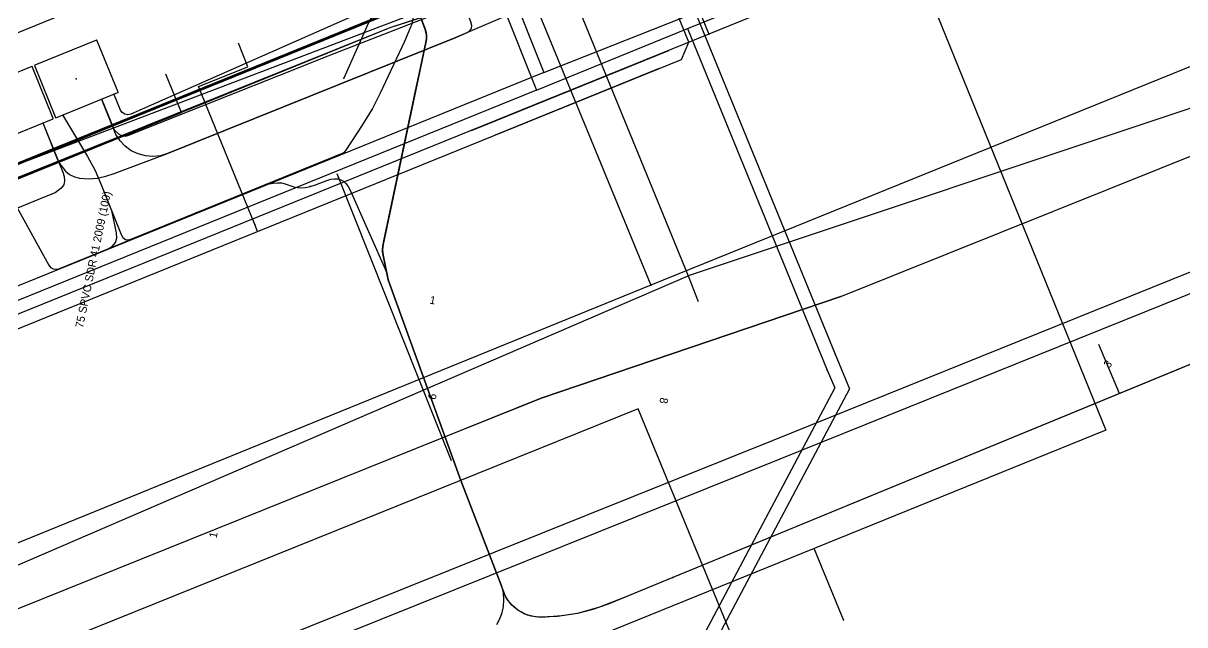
# Model space of a CAD drawing. Header units: metres. Extents: x -529 to 260, y -315 to 217.
# Drawn here: x -264.15 to -220.61, y -194.91 to -172.34 of the extents above; entities that cross this region are included whole.
import ezdxf

# ---------------------------------------------------------------- set-up
doc = ezdxf.new("R2010")
doc.units = ezdxf.units.M
for name, color, linetype, true_color in [('GM0772_GWA_Appurtenance', 7, 'Continuous', 0xba38a8), ('GM0772_GWA_Rioolleiding', 7, 'Continuous', 0xba38a8), ('KL1001_WAT_Appurtenance', 7, 'Continuous', 0x0000ff), ('KL1001_WAT_Mantelbuis', 7, 'Continuous', 0x0000ff), ('KL1001_WAT_Waterleiding', 7, 'Continuous', 0x0000ff), ('KL1010_DAT_Telecommunicatiekabel', 7, 'Continuous', 0x00ff00), ('KL1011_DAT_Kabelbed', 7, 'Continuous', 0x00ff00), ('KL1011_DAT_Telecommunicatiekabel', 7, 'Continuous', 0x00ff00), ('KL1031_ELS_Appurtenance', 7, 'Continuous', 0x960000), ('KL1031_ELS_Elektriciteitskabel', 7, 'Continuous', 0x960000), ('KL1031_ELS_ExtraGeometrie', 7, 'Continuous', 0x960000), ('KL1031_ELS_TechnischGebouw', 7, 'Continuous', 0x960000), ('KL1031_EMS_Appurtenance', 7, 'Continuous', 0xc80000), ('KL1031_EMS_Elektriciteitskabel', 7, 'Continuous', 0xc80000), ('KL1031_EMS_ExtraGeometrie', 7, 'Continuous', 0xc80000), ('KL1031_EMS_Mantelbuis', 7, 'Continuous', 0xc80000), ('KL1031_EMS_TechnischGebouw', 7, 'Continuous', 0xc80000), ('KL1031_GLD_Annotatie', 7, 'Continuous', 0xffffff), ('KL1031_GLD_Appurtenance', 7, 'Continuous', 0xffaf3c), ('KL1031_GLD_Mantelbuis', 7, 'Continuous', 0xffaf3c), ('KL1031_GLD_OlieGasChemicalienPijpleiding', 7, 'Continuous', 0xffaf3c), ('KL1049_DAT_Telecommunicatiekabel', 7, 'Continuous', 0x00ff00), ('KL1051_DAT_Annotatie', 7, 'Continuous', 0xffffff), ('KL1051_DAT_Appurtenance', 7, 'Continuous', 0x00ff00), ('KL1051_DAT_Kabelbed', 7, 'Continuous', 0x00ff00), ('KL1051_DAT_Mantelbuis', 7, 'Continuous', 0x00ff00), ('KL1233_WRM_Appurtenance', 7, 'Continuous', 0x008080), ('KL1233_WRM_ThermischePijpleiding', 7, 'Continuous', 0x008080), ('KL1662_EMS_Annotatie', 7, 'Continuous', 0xffffff), ('KL1662_EMS_Appurtenance', 7, 'Continuous', 0xc80000), ('KL1662_EMS_Elektriciteitskabel', 7, 'Continuous', 0xc80000), ('KL1662_EMS_Mantelbuis', 7, 'Continuous', 0xc80000)]:
    doc.layers.add(name, color=color, linetype=linetype, true_color=true_color)

msp = doc.modelspace()

# ---------------------------------------------------------------- linework, layer by layer
at = {"layer": 'GM0772_GWA_Appurtenance'}
for p in [(-239.225, -181.818), (-240.62, -182.168)]:
    msp.add_point(p, dxfattribs=at)
at = {"layer": 'GM0772_GWA_Rioolleiding', "linetype": 'CONTINUOUS'}
for points in [[(-262.402, -125.202), (-239.225, -181.818)], [(-203.957, -167.288), (-240.62, -182.168)], [(-287.038, -186.257), (-245.448, -170.43)], [(-245.448, -170.43), (-240.62, -182.168)], [(-219.63, -175.274), (-239.225, -181.818)], [(-298.834, -207.553), (-239.225, -181.818)], [(-239.225, -181.818), (-238.851, -182.775)], [(-240.62, -182.168), (-277.916, -197.356)]]:
    msp.add_lwpolyline(points, dxfattribs=at)
at = {"layer": 'KL1001_WAT_Appurtenance'}
msp.add_point((-255.474, -179.888), dxfattribs=at)
at = {"layer": 'KL1001_WAT_Mantelbuis', "linetype": 'CONTINUOUS'}
msp.add_lwpolyline([(-240.309, -174.038), (-246.455, -176.534)], dxfattribs=at)
at = {"layer": 'KL1001_WAT_Waterleiding', "linetype": 'CONTINUOUS'}
for points in [[(-255.366, -180.153), (-239.47, -173.698), (-239.197, -173.054), (-241.429, -167.582)], [(-255.474, -179.888), (-257.578, -174.715), (-255.735, -173.979), (-256.078, -173.091)], [(-299.696, -198.137), (-268.389, -185.44), (-266.217, -184.557), (-255.366, -180.153)], [(-255.366, -180.153), (-255.474, -179.888)]]:
    msp.add_lwpolyline(points, dxfattribs=at)
at = {"layer": 'KL1010_DAT_Telecommunicatiekabel', "linetype": 'CONTINUOUS'}
for points in [[(-251.727, -139.366), (-251.669, -139.453), (-241.315, -164.716), (-241.277, -165.047), (-241.348, -165.274), (-241.546, -165.512), (-241.721, -165.614), (-241.919, -165.696), (-242.12, -165.751), (-249.747, -165.913), (-249.971, -165.948), (-251.072, -166.399), (-251.238, -166.522), (-251.389, -166.72), (-251.462, -166.933), (-251.481, -167.113), (-249.57, -171.578), (-276.216, -182.41), (-273.29, -189.6), (-273.045, -190.01), (-261.463, -206.643)], [(-261.422, -206.625), (-273.315, -189.631), (-276.191, -182.443), (-249.579, -171.636), (-251.423, -167.121), (-251.386, -166.763), (-251.194, -166.532), (-251.067, -166.378), (-249.762, -165.9), (-242.106, -165.75), (-241.901, -165.659), (-241.556, -165.556), (-241.364, -165.325), (-241.25, -165.03), (-241.353, -164.685), (-251.684, -139.376)], [(-259.005, -221.363), (-260.848, -208.682), (-261.15, -207.319), (-261.467, -206.64), (-273.29, -189.599), (-276.211, -182.408), (-249.569, -171.583), (-251.476, -167.112), (-251.388, -166.719), (-251.24, -166.523), (-251.067, -166.398), (-249.749, -165.908), (-242.119, -165.747), (-241.923, -165.695), (-241.547, -165.517), (-241.354, -165.275), (-241.276, -165.046), (-241.359, -164.62)]]:
    msp.add_lwpolyline(points, dxfattribs=at)
at = {"layer": 'KL1011_DAT_Kabelbed', "linetype": 'CONTINUOUS'}
for points in [[(-249.263, -172.136), (-250.406, -172.514), (-258.218, -175.687)], [(-258.218, -175.687), (-258.8, -174.254)], [(-258.218, -175.687), (-265.755, -178.747)]]:
    msp.add_lwpolyline(points, dxfattribs=at)
at = {"layer": 'KL1011_DAT_Telecommunicatiekabel', "linetype": 'CONTINUOUS'}
for points in [[(-256.882, -156.687), (-255.77, -156.233), (-249.263, -172.136), (-250.406, -172.514), (-357.605, -216.05), (-364.348, -199.525), (-363.424, -199.147)], [(-256.882, -156.687), (-255.77, -156.233), (-249.263, -172.136), (-250.406, -172.514), (-357.605, -216.05), (-364.348, -199.525), (-363.424, -199.147)], [(-256.882, -156.687), (-255.77, -156.233), (-249.263, -172.136), (-250.406, -172.514), (-357.605, -216.05), (-364.348, -199.525), (-363.424, -199.147)], [(-256.882, -156.687), (-255.77, -156.233), (-249.263, -172.136), (-250.406, -172.514), (-357.605, -216.05), (-364.348, -199.525), (-363.424, -199.147)], [(-256.882, -156.687), (-255.77, -156.233), (-249.263, -172.136), (-250.406, -172.514), (-357.605, -216.05), (-364.348, -199.525), (-363.424, -199.147)], [(-363.424, -199.147), (-364.348, -199.525), (-357.605, -216.05), (-258.218, -175.687), (-258.8, -174.254)], [(-363.424, -199.147), (-364.348, -199.525), (-357.605, -216.05), (-258.218, -175.687), (-258.8, -174.254)], [(-363.424, -199.147), (-364.348, -199.525), (-357.605, -216.05), (-258.218, -175.687), (-258.8, -174.254)], [(-363.424, -199.147), (-364.348, -199.525), (-357.605, -216.05), (-258.218, -175.687), (-258.8, -174.254)], [(-363.424, -199.147), (-364.348, -199.525), (-357.605, -216.05), (-258.218, -175.687), (-258.8, -174.254)], [(-363.424, -199.147), (-364.348, -199.525), (-357.605, -216.05), (-258.218, -175.687), (-258.8, -174.254)]]:
    msp.add_lwpolyline(points, dxfattribs=at)
at = {"layer": 'KL1031_ELS_Appurtenance'}
for p in [(-249.227, -173.397), (-252.127, -174.4)]:
    msp.add_point(p, dxfattribs=at)
at = {"layer": 'KL1031_ELS_Elektriciteitskabel', "linetype": 'CONTINUOUS'}
for points in [[(-191.335, -147.661), (-250.56, -171.701), (-250.775, -171.812), (-250.958, -171.955), (-251.107, -172.134), (-251.224, -172.346), (-252.127, -174.4)], [(-263.421, -176.075), (-262.823, -177.549), (-262.697, -177.731), (-262.565, -177.889), (-262.411, -178.011), (-262.235, -178.1), (-262.037, -178.154), (-261.708, -178.182), (-261.38, -178.15), (-261.057, -178.073), (-260.742, -177.971), (-258.739, -177.229), (-247.935, -172.876), (-247.538, -172.705), (-247.42, -172.634), (-247.352, -172.541), (-247.336, -172.427), (-247.369, -172.293), (-254.518, -154.651)], [(-263.421, -176.075), (-262.823, -177.549), (-262.697, -177.731), (-262.565, -177.889), (-262.411, -178.011), (-262.235, -178.1), (-262.037, -178.154), (-261.708, -178.182), (-261.38, -178.15), (-261.057, -178.073), (-260.742, -177.971), (-258.739, -177.229), (-247.935, -172.876), (-247.538, -172.705), (-247.42, -172.634), (-247.352, -172.541), (-247.336, -172.427), (-247.369, -172.293), (-254.518, -154.651)], [(-245.613, -158.625), (-244.021, -162.185), (-241.548, -168.773), (-241.456, -169.043), (-241.399, -169.322), (-241.398, -169.593), (-241.476, -169.853), (-241.625, -170.079), (-241.834, -170.253), (-247.935, -172.876), (-258.739, -177.229), (-259.01, -177.31), (-259.291, -177.341), (-259.572, -177.318), (-259.845, -177.245), (-260.1, -177.122), (-260.328, -176.955), (-260.522, -176.749), (-260.675, -176.511), (-261.217, -175.178)], [(-245.613, -158.625), (-244.021, -162.185), (-241.548, -168.773), (-241.456, -169.043), (-241.399, -169.322), (-241.398, -169.593), (-241.476, -169.853), (-241.625, -170.079), (-241.834, -170.253), (-247.935, -172.876), (-258.739, -177.229), (-259.01, -177.31), (-259.291, -177.341), (-259.572, -177.318), (-259.845, -177.245), (-260.1, -177.122), (-260.328, -176.955), (-260.522, -176.749), (-260.675, -176.511), (-261.217, -175.178)], [(-241.834, -170.253), (-247.935, -172.876), (-258.739, -177.229), (-259.01, -177.31), (-259.291, -177.341), (-259.572, -177.318), (-259.845, -177.245), (-260.1, -177.122), (-260.328, -176.955), (-260.522, -176.749), (-260.675, -176.511), (-261.217, -175.178)], [(-241.834, -170.253), (-247.935, -172.876), (-258.739, -177.229), (-259.01, -177.31), (-259.291, -177.341), (-259.572, -177.318), (-259.845, -177.245), (-260.1, -177.122), (-260.328, -176.955), (-260.522, -176.749), (-260.675, -176.511), (-261.217, -175.178)], [(-241.834, -170.253), (-247.935, -172.876), (-258.739, -177.229), (-259.01, -177.31), (-259.291, -177.341), (-259.572, -177.318), (-259.845, -177.245), (-260.1, -177.122), (-260.328, -176.955), (-260.522, -176.749), (-260.675, -176.511), (-261.217, -175.178)], [(-241.834, -170.253), (-247.935, -172.876), (-258.739, -177.229), (-259.01, -177.31), (-259.291, -177.341), (-259.572, -177.318), (-259.845, -177.245), (-260.1, -177.122), (-260.328, -176.955), (-260.522, -176.749), (-260.675, -176.511), (-261.217, -175.178)], [(-266.834, -173.697), (-262.987, -172.136), (-262.776, -172.033), (-262.606, -171.913), (-262.476, -171.776), (-262.387, -171.622), (-262.338, -171.451), (-262.331, -171.262), (-262.363, -171.056), (-262.436, -170.833)], [(-251.037, -171.736), (-260.113, -175.749), (-260.228, -175.775), (-260.343, -175.755), (-260.443, -175.692), (-260.509, -175.595), (-260.755, -174.99)], [(-261.217, -175.178), (-260.747, -176.335), (-260.575, -176.483), (-260.497, -176.536), (-260.408, -176.57), (-260.317, -176.578), (-260.227, -176.557), (-254.574, -174.299), (-252.716, -173.566), (-248.766, -172.02)], [(-249.227, -173.397), (-258.739, -177.229), (-259.01, -177.31), (-259.291, -177.341), (-259.572, -177.318), (-259.845, -177.245), (-260.1, -177.122), (-260.328, -176.955), (-260.522, -176.749), (-260.675, -176.511), (-261.217, -175.178)], [(-263.421, -176.075), (-262.67, -177.926), (-262.622, -178.084), (-262.604, -178.25), (-262.634, -178.403), (-262.733, -178.525), (-262.953, -178.699), (-263.3, -178.835), (-281.302, -186.23), (-290.096, -189.825), (-310.365, -198.097)], [(-263.421, -176.075), (-262.67, -177.926), (-262.622, -178.084), (-262.604, -178.25), (-262.634, -178.403), (-262.733, -178.525), (-262.953, -178.699), (-263.3, -178.835), (-265.078, -179.566)], [(-263.421, -176.075), (-262.67, -177.926), (-262.622, -178.084), (-262.604, -178.25), (-262.634, -178.403), (-262.733, -178.525), (-262.953, -178.699), (-263.3, -178.835), (-265.078, -179.566)], [(-263.421, -176.075), (-262.67, -177.926), (-262.622, -178.084), (-262.604, -178.25), (-262.634, -178.403), (-262.733, -178.525), (-262.953, -178.699), (-263.3, -178.835), (-265.078, -179.566)]]:
    msp.add_lwpolyline(points, dxfattribs=at)
at = {"layer": 'KL1031_ELS_ExtraGeometrie', "linetype": 'CONTINUOUS'}
for points in [[(-260.598, -174.936), (-260.597, -174.926), (-261.389, -172.981), (-261.396, -172.975), (-261.402, -172.975), (-263.722, -173.918), (-263.728, -173.925), (-263.728, -173.931), (-262.937, -175.877), (-262.93, -175.883), (-262.924, -175.883), (-260.599, -174.936), (-260.598, -174.936)], [(-263.024, -175.923), (-263.023, -175.914), (-263.812, -173.965), (-263.818, -173.96), (-263.825, -173.96), (-265.668, -174.708), (-265.674, -174.714), (-265.674, -174.722), (-264.884, -176.667), (-264.878, -176.673), (-264.87, -176.673), (-263.025, -175.924), (-263.024, -175.923)]]:
    msp.add_lwpolyline(points, close=True, dxfattribs=at)
at = {"layer": 'KL1031_ELS_TechnischGebouw'}
msp.add_point((-262.163, -174.429), dxfattribs=at)
at = {"layer": 'KL1031_EMS_Appurtenance'}
for p in [(-251.075, -175.575), (-253.393, -178.465), (-260.813, -179.43), (-257.678, -179.455), (-239.798, -193.13)]:
    msp.add_point(p, dxfattribs=at)
at = {"layer": 'KL1031_EMS_Elektriciteitskabel', "linetype": 'CONTINUOUS'}
for points in [[(-275.864, -105.591), (-263.62, -135.54), (-249.105, -172.492), (-249.063, -172.632), (-249.04, -172.775), (-249.038, -172.921), (-249.058, -173.065), (-250.663, -180.635), (-250.685, -180.842), (-250.664, -181.047), (-250.473, -181.965), (-247.745, -189.49), (-246.209, -193.484), (-246.16, -193.726), (-246.144, -193.973), (-246.162, -194.22), (-246.213, -194.461), (-246.297, -194.694), (-246.41, -194.915)], [(-275.864, -105.591), (-263.62, -135.54), (-249.105, -172.492), (-249.063, -172.632), (-249.04, -172.775), (-249.038, -172.921), (-249.058, -173.065), (-250.663, -180.635), (-250.685, -180.842), (-250.664, -181.047), (-250.473, -181.965), (-247.745, -189.49), (-246.209, -193.484), (-246.16, -193.726), (-246.144, -193.973), (-246.162, -194.22), (-246.213, -194.461), (-246.297, -194.694), (-246.41, -194.915)], [(-251.075, -175.575), (-250.753, -174.95), (-249.842, -173.018), (-249.616, -172.475), (-249.586, -172.396), (-249.533, -172.193), (-249.517, -171.985), (-249.553, -171.564), (-249.606, -171.218), (-263.62, -135.54), (-275.864, -105.591)], [(-275.864, -105.591), (-263.62, -135.54), (-249.105, -172.492), (-249.063, -172.632), (-249.04, -172.775), (-249.038, -172.921), (-249.058, -173.065), (-250.663, -180.635), (-250.685, -180.842), (-250.664, -181.047), (-250.473, -181.965), (-247.745, -189.49), (-246.209, -193.484), (-246.16, -193.726), (-246.144, -193.973), (-246.162, -194.22), (-246.213, -194.461), (-246.297, -194.694), (-246.41, -194.915)], [(-275.864, -105.591), (-263.62, -135.54), (-249.105, -172.492), (-249.063, -172.632), (-249.04, -172.775), (-249.038, -172.921), (-249.058, -173.065), (-250.663, -180.635), (-250.685, -180.842), (-250.664, -181.047), (-250.473, -181.965), (-247.745, -189.49), (-246.209, -193.484), (-246.16, -193.726), (-246.144, -193.973), (-246.162, -194.22), (-246.213, -194.461), (-246.297, -194.694), (-246.41, -194.915)], [(-275.864, -105.591), (-263.62, -135.54), (-249.105, -172.492), (-249.063, -172.632), (-249.04, -172.775), (-249.038, -172.921), (-249.058, -173.065), (-250.663, -180.635), (-250.685, -180.842), (-250.664, -181.047), (-250.473, -181.965), (-247.745, -189.49), (-246.209, -193.484), (-246.16, -193.726), (-246.144, -193.973), (-246.162, -194.22), (-246.213, -194.461), (-246.297, -194.694), (-246.41, -194.915)], [(-275.864, -105.591), (-263.62, -135.54), (-249.105, -172.492), (-249.063, -172.632), (-249.04, -172.775), (-249.038, -172.921), (-249.058, -173.065), (-250.663, -180.635), (-250.685, -180.842), (-250.664, -181.047), (-250.473, -181.965), (-247.745, -189.49), (-246.209, -193.484), (-246.16, -193.726), (-246.144, -193.973), (-246.162, -194.22), (-246.213, -194.461), (-246.297, -194.694), (-246.41, -194.915)], [(-208.587, -180.266), (-242.225, -194.131), (-242.793, -194.33), (-243.375, -194.478), (-243.969, -194.574), (-244.568, -194.617), (-244.84, -194.626), (-245.11, -194.586), (-245.367, -194.497), (-245.604, -194.363), (-245.814, -194.188), (-245.988, -193.979), (-246.121, -193.741), (-246.209, -193.484), (-247.745, -189.49), (-250.473, -181.965), (-250.664, -181.047), (-250.685, -180.842), (-250.663, -180.635), (-249.058, -173.065), (-249.038, -172.921), (-249.04, -172.775), (-249.063, -172.632), (-249.105, -172.492), (-263.62, -135.54)], [(-239.798, -193.13), (-242.225, -194.131), (-242.793, -194.33), (-243.375, -194.478), (-243.969, -194.574), (-244.568, -194.617), (-244.84, -194.626), (-245.11, -194.586), (-245.367, -194.497), (-245.604, -194.363), (-245.814, -194.188), (-245.988, -193.979), (-246.121, -193.741), (-246.209, -193.484), (-247.745, -189.49), (-250.473, -181.965), (-250.664, -181.047), (-250.685, -180.842), (-250.663, -180.635), (-249.058, -173.065), (-249.038, -172.921), (-249.04, -172.775), (-249.063, -172.632), (-249.105, -172.492), (-263.62, -135.54)], [(-208.587, -180.266), (-242.225, -194.131), (-242.793, -194.33), (-243.375, -194.478), (-243.969, -194.574), (-244.568, -194.617), (-244.84, -194.626), (-245.11, -194.586), (-245.367, -194.497), (-245.604, -194.363), (-245.814, -194.188), (-245.988, -193.979), (-246.121, -193.741), (-246.209, -193.484), (-247.745, -189.49), (-250.473, -181.965), (-250.664, -181.047), (-250.685, -180.842), (-250.663, -180.635), (-249.058, -173.065), (-249.038, -172.921), (-249.04, -172.775), (-249.063, -172.632), (-249.105, -172.492), (-263.62, -135.54)], [(-208.587, -180.266), (-242.225, -194.131), (-242.793, -194.33), (-243.375, -194.478), (-243.969, -194.574), (-244.568, -194.617), (-244.84, -194.626), (-245.11, -194.586), (-245.367, -194.497), (-245.604, -194.363), (-245.814, -194.188), (-245.988, -193.979), (-246.121, -193.741), (-246.209, -193.484), (-247.745, -189.49), (-250.473, -181.965), (-250.664, -181.047), (-250.685, -180.842), (-250.663, -180.635), (-249.058, -173.065), (-249.038, -172.921), (-249.04, -172.775), (-249.063, -172.632), (-249.105, -172.492), (-263.62, -135.54)], [(-113.575, -141.426), (-113.806, -141.523), (-114.095, -141.655), (-114.374, -141.806), (-115.18, -142.272), (-127.704, -147.326), (-173.265, -165.822), (-208.587, -180.266), (-239.798, -193.13)], [(-262.681, -175.773), (-261.736, -177.337), (-261.448, -177.87), (-261.213, -178.429), (-260.481, -180.26), (-260.412, -180.379), (-260.322, -180.447), (-260.209, -180.465), (-260.076, -180.431), (-257.678, -179.455)], [(-262.681, -175.773), (-261.736, -177.337), (-261.448, -177.87), (-261.213, -178.429), (-260.813, -179.43)], [(-257.678, -179.455), (-252.188, -177.22), (-252.111, -177.174), (-252.049, -177.106), (-251.435, -176.168), (-251.075, -175.575)], [(-264.874, -176.663), (-265.273, -177.657), (-263.192, -181.416), (-263.124, -181.499), (-263.03, -181.553), (-262.923, -181.57), (-262.816, -181.548), (-255.211, -178.45), (-255.001, -178.381), (-254.785, -178.342), (-254.622, -178.324), (-254.471, -178.327), (-254.327, -178.366), (-254.046, -178.463), (-253.966, -178.484), (-253.773, -178.516), (-253.577, -178.504), (-253.393, -178.465)], [(-264.874, -176.663), (-265.273, -177.657), (-263.192, -181.416), (-263.124, -181.499), (-263.03, -181.553), (-262.923, -181.57), (-262.816, -181.548), (-260.973, -180.797), (-260.8, -180.697), (-260.688, -180.564), (-260.641, -180.398), (-260.654, -180.199), (-260.813, -179.43)], [(-253.393, -178.465), (-253.194, -178.4), (-252.769, -178.237), (-252.622, -178.191), (-252.487, -178.172), (-252.362, -178.178), (-252.248, -178.21), (-252.145, -178.268), (-252.052, -178.352), (-251.97, -178.462), (-251.899, -178.598), (-250.526, -181.709), (-250.473, -181.965), (-247.745, -189.49), (-246.209, -193.484), (-246.16, -193.726), (-246.144, -193.973), (-246.162, -194.22), (-246.213, -194.461), (-246.297, -194.694), (-246.41, -194.915)]]:
    msp.add_lwpolyline(points, dxfattribs=at)
at = {"layer": 'KL1031_EMS_ExtraGeometrie', "linetype": 'CONTINUOUS'}
for points in [[(-260.598, -174.936), (-260.597, -174.926), (-261.389, -172.981), (-261.396, -172.975), (-261.402, -172.975), (-263.722, -173.918), (-263.728, -173.925), (-263.728, -173.931), (-262.937, -175.877), (-262.93, -175.883), (-262.924, -175.883), (-260.599, -174.936), (-260.598, -174.936)], [(-263.024, -175.923), (-263.023, -175.914), (-263.812, -173.965), (-263.818, -173.96), (-263.825, -173.96), (-265.668, -174.708), (-265.674, -174.714), (-265.674, -174.722), (-264.884, -176.667), (-264.878, -176.673), (-264.87, -176.673), (-263.025, -175.924), (-263.024, -175.923)]]:
    msp.add_lwpolyline(points, close=True, dxfattribs=at)
at = {"layer": 'KL1031_EMS_Mantelbuis', "linetype": 'CONTINUOUS'}
msp.add_lwpolyline([(-247.745, -189.49), (-250.473, -181.965)], dxfattribs=at)
msp.add_lwpolyline([(-247.745, -189.49), (-250.473, -181.965)], dxfattribs=at)
msp.add_lwpolyline([(-247.745, -189.49), (-250.473, -181.965)], dxfattribs=at)
msp.add_lwpolyline([(-247.745, -189.49), (-250.473, -181.965)], dxfattribs=at)
msp.add_lwpolyline([(-247.745, -189.49), (-250.473, -181.965)], dxfattribs=at)
msp.add_lwpolyline([(-247.745, -189.49), (-250.473, -181.965)], dxfattribs=at)
msp.add_lwpolyline([(-247.745, -189.49), (-250.473, -181.965)], dxfattribs=at)
msp.add_lwpolyline([(-247.745, -189.49), (-250.473, -181.965)], dxfattribs=at)
msp.add_lwpolyline([(-247.745, -189.49), (-250.473, -181.965)], dxfattribs=at)
msp.add_lwpolyline([(-247.745, -189.49), (-250.473, -181.965)], dxfattribs=at)
msp.add_lwpolyline([(-247.745, -189.49), (-250.473, -181.965)], dxfattribs=at)
at = {"layer": 'KL1031_EMS_TechnischGebouw'}
msp.add_point((-262.163, -174.429), dxfattribs=at)
at = {"layer": 'KL1031_GLD_Appurtenance'}
msp.add_point((-238.448, -172.749), dxfattribs=at)
at = {"layer": 'KL1031_GLD_Mantelbuis', "linetype": 'CONTINUOUS'}
msp.add_lwpolyline([(-247.353, -176.362), (-239.952, -173.36)], dxfattribs=at)
at = {"layer": 'KL1031_GLD_OlieGasChemicalienPijpleiding', "linetype": 'CONTINUOUS'}
for points in [[(-270.464, -94.274), (-238.448, -172.749)], [(-143.569, -134.187), (-238.448, -172.749)], [(-238.448, -172.749), (-356.44, -220.608), (-379.786, -230.12)]]:
    msp.add_lwpolyline(points, dxfattribs=at)
at = {"layer": 'KL1049_DAT_Telecommunicatiekabel', "linetype": 'CONTINUOUS'}
for points in [[(-141.421, -120.858), (-140.612, -125.94), (-140.01, -127.422), (-239.307, -167.735), (-240.784, -168.757), (-241.202, -168.928), (-248.499, -171.9), (-250.406, -172.514), (-356.704, -215.337), (-357.172, -215.526), (-358.599, -212.021)], [(-247.772, -171.587), (-248.499, -171.9), (-250.406, -172.514), (-353.926, -214.208)]]:
    msp.add_lwpolyline(points, dxfattribs=at)
at = {"layer": 'KL1051_DAT_Appurtenance'}
msp.add_point((-233.496, -182.586), dxfattribs=at)
at = {"layer": 'KL1051_DAT_Kabelbed', "linetype": 'CONTINUOUS'}
for points in [[(-233.496, -182.586), (-205.596, -171.372), (-150.074, -148.505), (-143.508, -145.861), (-142.548, -145.475), (-117.409, -135.354)], [(-248.093, -188.752), (-252.382, -177.993)], [(-233.496, -182.586), (-244.732, -186.401), (-291.605, -205.284), (-291.712, -205.326)], [(-247.887, -187.673), (-244.732, -186.401), (-233.496, -182.586)], [(-231.836, -209.307), (-241.096, -186.807), (-293.969, -208.137), (-294.224, -208.24)]]:
    msp.add_lwpolyline(points, dxfattribs=at)
at = {"layer": 'KL1051_DAT_Mantelbuis', "linetype": 'CONTINUOUS'}
for points in [[(-248.093, -188.752), (-252.382, -177.993)], [(-247.887, -187.673), (-244.732, -186.401), (-233.496, -182.586)], [(-247.887, -187.673), (-244.732, -186.401), (-233.496, -182.586)]]:
    msp.add_lwpolyline(points, dxfattribs=at)
at = {"layer": 'KL1233_WRM_Appurtenance'}
for p in [(-233.712, -184.749), (-234.013, -185.36), (-233.408, -194.727)]:
    msp.add_point(p, dxfattribs=at)
at = {"layer": 'KL1233_WRM_ThermischePijpleiding', "linetype": 'CONTINUOUS'}
for points in [[(-289.965, -61.924), (-244.913, -174.845)], [(-289.248, -62.38), (-244.637, -174.193)], [(-233.286, -163.647), (-223.568, -187.6), (-234.499, -192.041)], [(-347.996, -233.418), (-333.601, -227.613), (-290.889, -210.141), (-273.566, -203.113), (-255.084, -195.635), (-236.063, -187.991), (-204.72, -175.339), (-190.374, -169.5), (-183.995, -166.914), (-179.526, -165.101)], [(-345.796, -233.34), (-333.319, -228.309), (-290.606, -210.835), (-273.285, -203.808), (-254.804, -196.33), (-235.782, -188.687), (-204.438, -176.035), (-190.091, -170.195), (-183.713, -167.609), (-180.173, -166.175)], [(-239.274, -172.553), (-230.576, -169.018)], [(-244.637, -174.193), (-238.979, -171.955)], [(-238.954, -171.946), (-233.712, -184.749)], [(-244.913, -174.845), (-239.274, -172.553)], [(-239.249, -172.542), (-234.013, -185.36)], [(-244.637, -174.193), (-302.278, -197.592)], [(-244.913, -174.845), (-301.59, -197.852)], [(-233.712, -184.749), (-233.179, -186.051), (-238.63, -196.324), (-236.734, -201.217)], [(-234.013, -185.36), (-233.731, -186.024), (-239.24, -196.407), (-237.105, -201.772)], [(-234.499, -192.041), (-272.061, -207.289), (-304.556, -220.48), (-334.568, -232.662)], [(-233.408, -194.727), (-234.499, -192.041)]]:
    msp.add_lwpolyline(points, dxfattribs=at)
at = {"layer": 'KL1662_EMS_Annotatie', "linetype": 'CONTINUOUS'}
msp.add_lwpolyline([(-223.056, -186.23), (-223.837, -184.389)], dxfattribs=at)
at = {"layer": 'KL1662_EMS_Appurtenance'}
msp.add_point((-239.798, -193.13), dxfattribs=at)
at = {"layer": 'KL1662_EMS_Elektriciteitskabel', "linetype": 'CONTINUOUS'}
for points in [[(-113.575, -141.426), (-113.806, -141.523), (-113.932, -141.577), (-114.028, -141.623), (-114.174, -141.695), (-114.288, -141.757), (-114.584, -141.928), (-115.18, -142.272), (-124.401, -145.993), (-127.704, -147.326), (-145.734, -154.646), (-155.883, -158.765), (-213.395, -182.248), (-239.798, -193.13)], [(-213.395, -182.248), (-239.798, -193.13), (-241.648, -193.893), (-242.549, -194.251), (-243.375, -194.478), (-244.124, -194.591), (-244.891, -194.623), (-245.249, -194.544), (-245.604, -194.363), (-245.833, -194.17), (-246.042, -193.896), (-246.209, -193.484), (-246.735, -192.111), (-247.745, -189.49), (-250.473, -181.965), (-250.664, -181.047), (-250.682, -180.917), (-250.684, -180.805), (-250.675, -180.705), (-250.633, -180.497), (-249.441, -174.873), (-249.199, -173.729), (-249.109, -173.305), (-249.04, -172.945), (-249.04, -172.775), (-249.078, -172.571), (-249.204, -172.241)], [(-213.395, -182.248), (-239.798, -193.13), (-241.648, -193.893), (-242.549, -194.251), (-243.375, -194.478), (-244.124, -194.591), (-244.891, -194.623), (-245.249, -194.544), (-245.604, -194.363), (-245.833, -194.17), (-246.042, -193.896), (-246.209, -193.484), (-246.735, -192.111), (-247.745, -189.49), (-250.473, -181.965), (-250.664, -181.047), (-250.682, -180.917), (-250.684, -180.805), (-250.675, -180.705), (-250.633, -180.497), (-249.441, -174.873), (-249.199, -173.729), (-249.109, -173.305), (-249.04, -172.945), (-249.04, -172.775), (-249.078, -172.571), (-249.204, -172.241)], [(-239.798, -193.13), (-241.648, -193.893), (-242.549, -194.251), (-243.375, -194.478), (-244.124, -194.591), (-244.891, -194.623), (-245.249, -194.544), (-245.604, -194.363), (-245.833, -194.17), (-246.042, -193.896), (-246.209, -193.484), (-246.735, -192.111), (-247.745, -189.49), (-250.473, -181.965), (-250.664, -181.047), (-250.682, -180.917), (-250.684, -180.805), (-250.675, -180.705), (-250.633, -180.497), (-249.441, -174.873), (-249.199, -173.729), (-249.109, -173.305), (-249.04, -172.945), (-249.04, -172.775), (-249.078, -172.571), (-249.204, -172.241)]]:
    msp.add_lwpolyline(points, dxfattribs=at)
at = {"layer": 'KL1662_EMS_Mantelbuis', "linetype": 'CONTINUOUS'}
msp.add_lwpolyline([(-247.745, -189.49), (-250.473, -181.965)], dxfattribs=at)
msp.add_lwpolyline([(-247.745, -189.49), (-250.473, -181.965)], dxfattribs=at)
msp.add_lwpolyline([(-247.745, -189.49), (-250.473, -181.965)], dxfattribs=at)

# ---------------------------------------------------------------- texts
at = {"layer": 'KL1031_GLD_Annotatie', "insert": (-261.487, -181.213), "char_height": 0.3, "attachment_point": 5, "rotation": 78.363}
msp.add_mtext('75 SPVC SDR 41 2009 (100)', dxfattribs=at)
at = {"layer": 'KL1051_DAT_Annotatie', "char_height": 0.3, "attachment_point": 7}
for s, insert, rotation in [('1', (-248.937, -182.854), 348.963), ('6', (-248.685, -186.483), 78.763), ('8', (-240.274, -186.366), 261.963), ('1', (-256.902, -191.674), 78.763)]:
    msp.add_mtext(s, dxfattribs=dict(at, insert=insert, rotation=rotation))
at = {"layer": 'KL1662_EMS_Annotatie', "insert": (-223.447, -185.309), "char_height": 0.3, "attachment_point": 7, "rotation": 50.363}
msp.add_mtext('3', dxfattribs=at)

doc.saveas('drawing.dxf')
